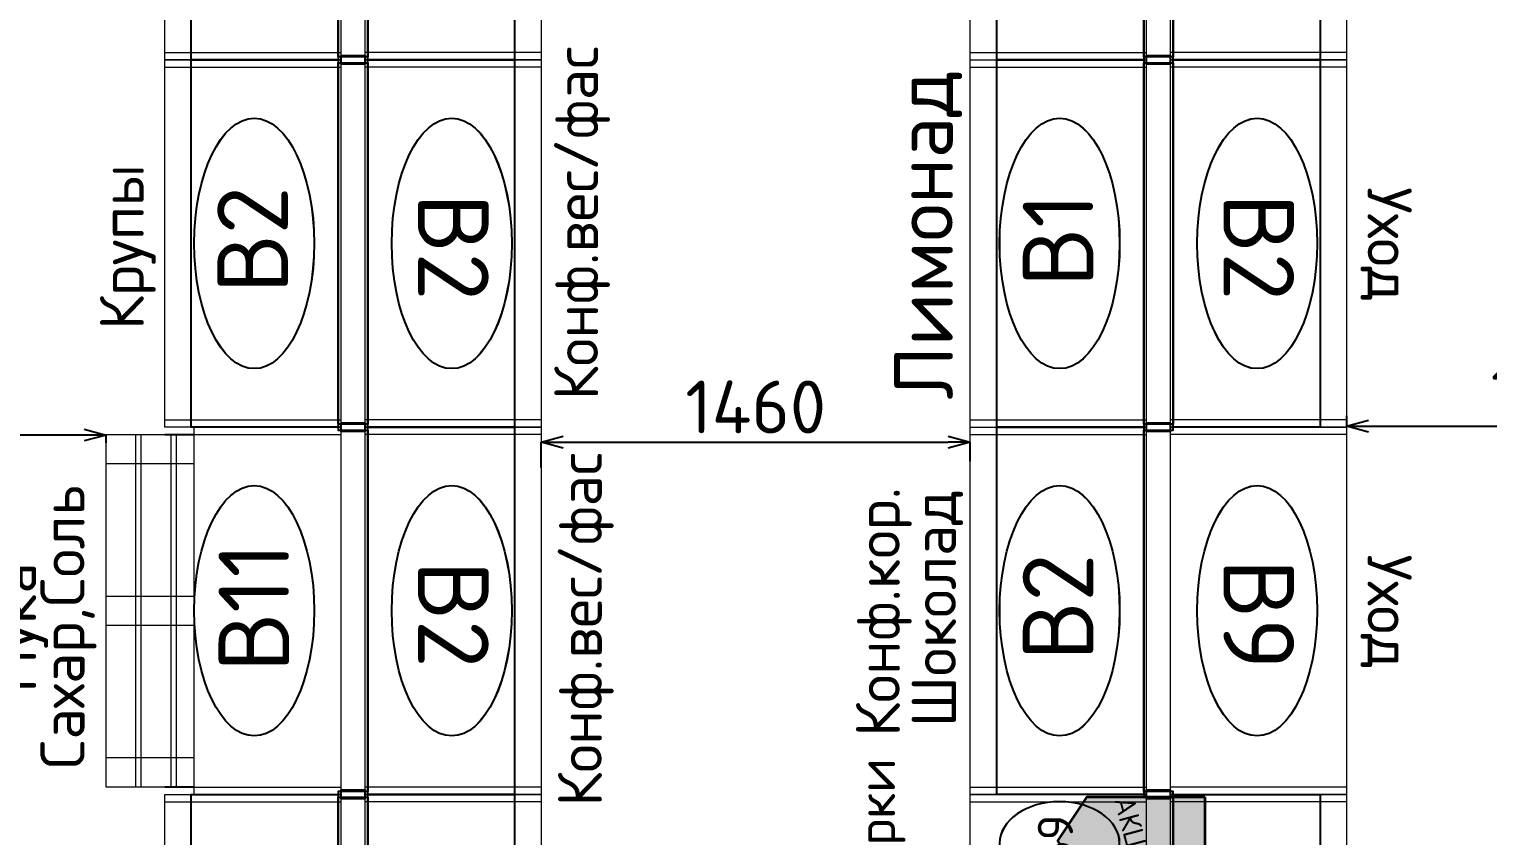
# Model space of a CAD drawing. Extents: x -150237 to 313168, y -187365 to 36962.
# Drawn here: x -40343 to -35381, y -159294 to -156549 of the extents above; entities that cross this region are included whole.
import ezdxf
from ezdxf.enums import TextEntityAlignment as Align

# ---------------------------------------------------------------- set-up
doc = ezdxf.new("R2010")
doc.units = 0
doc.header["$LTSCALE"] = 50
doc.header["$PDMODE"] = 34
doc.header["$PDSIZE"] = 20
doc.layers.get('0').update_dxf_attribs({"linetype": 'CONTINUOUS'})
doc.layers.get('Defpoints').update_dxf_attribs({"linetype": 'CONTINUOUS'})
for name, color, linetype in [('ST', 7, 'CONTINUOUS'), ('type', 7, 'CONTINUOUS'), ('оборудованиеNEW', 250, 'CONTINUOUS'), ('оборудованиеOLD', 90, 'CONTINUOUS'), ('товарные группы', 7, 'CONTINUOUS')]:
    doc.layers.add(name, color=color, linetype=linetype)
doc.layers.add('Стены', color=7, linetype='CONTINUOUS', lineweight=35)
doc.styles.get("Standard").update_dxf_attribs({"font": 'isocpeur.ttf'})
doc.dimstyles.get("Standard").update_dxf_attribs({"dimscale": 0, "dimtxt": 180, "dimasz": 75, "dimexe": 0, "dimexo": 0, "dimgap": 30, "dimtad": 1, "dimdec": 0, "dimdsep": 46, "dimtxsty": 'Standard', "dimblk1": 'OPEN30', "dimblk2": 'OPEN30', "dimsah": 1, "dimcen": 25, "dimadec": 0, "dimazin": 0, "dimtfac": 1, "dimtdec": 0, "dimtmove": 0, "dimatfit": 3, "dimldrblk": 'OPEN30', "dimfxl": 1, "dimtolj": 1, "dimtzin": 0, "dimarcsym": 0})

# ---------------------------------------------------------------- blocks, each defined once
blk = doc.blocks.new('*U148')
at = {"layer": 'оборудованиеNEW', "color": 212, "lineweight": 20}
for p, q in [((0, 0), (0, 600)), ((0, 600), (1250, 600)), ((1250, 600), (1250, 0)), ((0, 0), (0, 550)), ((1250, 550), (1250, 460.3)), ((15, 0), (1235, 0))]:
    blk.add_line(p, q, dxfattribs=at)
at = {"layer": 'оборудованиеNEW', "color": 212, "lineweight": 5}
for p, q in [((25, 600), (25, 0)), ((1225, 600), (1225, 0)), ((1225, 600), (1225, 0)), ((25, 570), (25, 0))]:
    blk.add_line(p, q, dxfattribs=at)
at = {"layer": 'оборудованиеNEW', "color": 145, "lineweight": 20}
blk.add_line((15, 0), (1235, 0), dxfattribs=at)
at = {"layer": 'оборудованиеNEW', "color": 212}
for points in [[(-15, 0), (15, 0), (15, -80), (-15, -80), (-15, 0)], [(-15, 0), (15, 0), (15, -80), (-15, -80), (-15, 0)], [(1235, 0), (1265, 0), (1265, -80), (1235, -80), (1235, 0)], [(1235, 0), (1265, 0), (1265, -80), (1235, -80), (1235, 0)]]:
    blk.add_lwpolyline(points, dxfattribs=at)
at = {"layer": 'оборудованиеNEW', "color": 145}
blk.add_ellipse((625, 296), major_axis=(426.2, 0), ratio=0.478824, dxfattribs=at)
at = {"layer": 'оборудованиеNEW', "color": 212}
blk.add_ellipse((625, 295.9), major_axis=(426.2, 0), ratio=0.478824, dxfattribs=at)
at = {"layer": 'оборудованиеOLD', "color": 3}
blk.add_lwpolyline([(0, 10), (0, 510), (1250, 510), (1250, 10), (0, 10), (-10, 10), (-10, -90), (10, -90), (10, 10), (1240, 10), (1240, -90), (1260, -90), (1260, 10), (1250, 10)], dxfattribs=at)
at = {"layer": 'type', "lineweight": 40}
blk.add_text('В2', height=240, dxfattribs=at).set_placement((637.2, 181.5), align=Align.CENTER)
at = {"layer": 'товарные группы'}
for tag, width, p, p2 in [('ТОВАР3', 1.302083, (0, 1364.5), (1250, 1364.5)), ('ТОВАР2', 1.302083, (0, 1150.9), (1250, 1150.9)), ('ТОВАР1', 1.358696, (0, 935.2), (1250, 935.2))]:
    blk.add_attdef(tag, text='', height=200, dxfattribs=dict(at, width=width)).set_placement(p, p2, align=Align.FIT)
blk = doc.blocks.new('*U158')
at = {"layer": 'оборудованиеNEW', "color": 212, "lineweight": 20}
for p, q in [((0, 600), (1250, 600)), ((0, 600), (0, 0)), ((1250, 600), (1250, 0)), ((15, 0), (1235, 0))]:
    blk.add_line(p, q, dxfattribs=at)
at = {"layer": 'оборудованиеNEW', "color": 212, "lineweight": 5}
for p, q in [((25, 600), (25, 0)), ((1225, 600), (1225, 0)), ((1225, 600), (1225, 0)), ((25, 570), (25, 0))]:
    blk.add_line(p, q, dxfattribs=at)
at = {"layer": 'оборудованиеNEW', "color": 145, "lineweight": 20}
blk.add_line((15, 0), (1235, 0), dxfattribs=at)
at = {"layer": 'оборудованиеNEW', "color": 212}
for points in [[(-15, 0), (15, 0), (15, -80), (-15, -80), (-15, 0)], [(-15, 0), (15, 0), (15, -80), (-15, -80), (-15, 0)], [(1235, 0), (1265, 0), (1265, -80), (1235, -80), (1235, 0)], [(1235, 0), (1265, 0), (1265, -80), (1235, -80), (1235, 0)]]:
    blk.add_lwpolyline(points, dxfattribs=at)
at = {"layer": 'оборудованиеNEW', "color": 145}
blk.add_ellipse((625, 296), major_axis=(426.2, 0), ratio=0.478824, dxfattribs=at)
at = {"layer": 'оборудованиеNEW', "color": 212}
blk.add_ellipse((625, 295.9), major_axis=(426.2, 0), ratio=0.478824, dxfattribs=at)
at = {"layer": 'оборудованиеOLD', "color": 3}
blk.add_lwpolyline([(0, 10), (0, 510), (1250, 510), (1250, 10), (0, 10), (-10, 10), (-10, -90), (10, -90), (10, 10), (1240, 10), (1240, -90), (1260, -90), (1260, 10), (1250, 10)], dxfattribs=at)
at = {"layer": 'type', "lineweight": 40}
blk.add_text('В1', height=240, dxfattribs=at).set_placement((637.2, 181.5), align=Align.CENTER)
at = {"layer": 'товарные группы'}
for tag, width, p, p2 in [('ТОВАР3', 1.302083, (0, 1364.5), (1250, 1364.5)), ('ТОВАР2', 1.302083, (0, 1150.9), (1250, 1150.9)), ('ТОВАР1', 1.358696, (0, 935.2), (1250, 935.2))]:
    blk.add_attdef(tag, text='', height=200, dxfattribs=dict(at, width=width)).set_placement(p, p2, align=Align.FIT)
blk = doc.blocks.new('*U178')
at = {"layer": 'оборудованиеNEW', "color": 212, "lineweight": 20}
for p, q in [((0, 0), (0, 600)), ((0, 600), (1250, 600)), ((1250, 600), (1250, 0)), ((0, 0), (0, 550)), ((1250, 550), (1250, 460.3)), ((15, 0), (1235, 0))]:
    blk.add_line(p, q, dxfattribs=at)
at = {"layer": 'оборудованиеNEW', "color": 212, "lineweight": 5}
for p, q in [((25, 600), (25, 0)), ((1225, 600), (1225, 0)), ((1225, 600), (1225, 0)), ((25, 570), (25, 0))]:
    blk.add_line(p, q, dxfattribs=at)
at = {"layer": 'оборудованиеNEW', "color": 145, "lineweight": 20}
blk.add_line((15, 0), (1235, 0), dxfattribs=at)
at = {"layer": 'оборудованиеNEW', "color": 212}
for points in [[(-15, 0), (15, 0), (15, -80), (-15, -80), (-15, 0)], [(-15, 0), (15, 0), (15, -80), (-15, -80), (-15, 0)], [(1235, 0), (1265, 0), (1265, -80), (1235, -80), (1235, 0)], [(1235, 0), (1265, 0), (1265, -80), (1235, -80), (1235, 0)]]:
    blk.add_lwpolyline(points, dxfattribs=at)
at = {"layer": 'оборудованиеNEW', "color": 145}
blk.add_ellipse((625, 296), major_axis=(426.2, 0), ratio=0.478824, dxfattribs=at)
at = {"layer": 'оборудованиеNEW', "color": 212}
blk.add_ellipse((625, 295.9), major_axis=(426.2, 0), ratio=0.478824, dxfattribs=at)
at = {"layer": 'type', "lineweight": 40}
blk.add_text('В9', height=240, dxfattribs=at).set_placement((637.2, 181.5), align=Align.CENTER)
blk = doc.blocks.new('B11')
at = {"layer": 'оборудованиеNEW', "color": 42, "lineweight": 20}
for p, q in [((-1240, 580), (-1240, 880)), ((-1240, 880), (-40, 880)), ((-1140, 880), (-1140, 580)), ((-690, 580), (-690, 880)), ((-590, 880), (-590, 580)), ((-140, 580), (-140, 880)), ((-40, 880), (-40, 580)), ((-40, 780), (-1240, 780)), ((-1240, 760), (-40, 760)), ((-40, 660), (-1240, 660)), ((-1240, 640), (-40, 640))]:
    blk.add_line(p, q, dxfattribs=at)
at = {"layer": 'оборудованиеNEW', "color": 102, "lineweight": 20}
for p, q in [((-690, 667.6), (-690, 815)), ((-590, 815), (-590, 667.6))]:
    blk.add_line(p, q, dxfattribs=at)
at = {"layer": 'оборудованиеNEW', "color": 102, "lineweight": 5}
for p, q in [((-1240, 680), (-1240, 580)), ((-1240, 680), (-1240, 80)), ((-40, 680), (-40, 580)), ((-40, 680), (-40, 80))]:
    blk.add_line(p, q, dxfattribs=at)
at = {"layer": 'оборудованиеNEW', "color": 102}
for p, q in [((-1240, 580), (-1240, 680)), ((-40, 680), (-40, 580))]:
    blk.add_line(p, q, dxfattribs=at)
at = {"layer": 'оборудованиеNEW', "color": 212, "lineweight": 5}
for p, q in [((-40, 680), (-40, 80)), ((-1240, 630), (-1240, 80)), ((-1240, 630), (-1240, 80)), ((-40, 630), (-40, 80))]:
    blk.add_line(p, q, dxfattribs=at)
at = {"layer": 'оборудованиеNEW', "color": 212, "lineweight": 20}
for p, q in [((-1265, 80), (-1265, 580)), ((-1265, 580), (-15, 580)), ((-15, 580), (-15, 80)), ((-1250, 80), (-30, 80))]:
    blk.add_line(p, q, dxfattribs=at)
at = {"layer": 'оборудованиеNEW', "color": 145, "lineweight": 20}
blk.add_line((-1250, 80), (-30, 80), dxfattribs=at)
at = {"layer": 'оборудованиеNEW', "color": 212}
for points in [[(-1280, 80), (-1250, 80), (-1250, 0), (-1280, 0), (-1280, 80)], [(-1280, 80), (-1250, 80), (-1250, 0), (-1280, 0), (-1280, 80)], [(-30, 80), (0, 80), (0, 0), (-30, 0), (-30, 80)], [(-30, 80), (0, 80), (0, 0), (-30, 0), (-30, 80)]]:
    blk.add_lwpolyline(points, dxfattribs=at)
at = {"layer": 'оборудованиеNEW', "color": 145}
blk.add_ellipse((-640, 375.9), major_axis=(426.2, 0), ratio=0.478824, dxfattribs=at)
at = {"layer": 'оборудованиеNEW', "color": 212}
blk.add_ellipse((-640, 375.9), major_axis=(426.2, 0), ratio=0.478824, dxfattribs=at)
at = {"layer": 'type', "lineweight": 40}
blk.add_text('В11', height=240, dxfattribs=at).set_placement((-627.8, 257.4), align=Align.CENTER)
at = {"layer": 'товарные группы'}
for tag, width, p, p2 in [('ТОВАР3', 1.302083, (-1265, 1444.5), (-15, 1444.5)), ('ТОВАР2', 1.302083, (-1265, 1230.9), (-15, 1230.9)), ('ТОВАР1', 1.358696, (-1265, 1015.2), (-15, 1015.2))]:
    blk.add_attdef(tag, text='', height=200, dxfattribs=dict(at, width=width)).set_placement(p, p2, align=Align.FIT)
blk = doc.blocks.new('*U240')
blk.add_blockref('B11', (1265, -80))
blk = doc.blocks.new('_OPEN30')
at = {"color": 0, "linetype": 'ByBlock'}
for p, q in [((-1, 0.268), (0, 0)), ((0, 0), (-1, -0.268)), ((0, 0), (-1, 0))]:
    blk.add_line(p, q, dxfattribs=at)
blk = doc.blocks.new('*D388')
at = {"layer": 'Defpoints', "color": 0, "transparency": 16777216}
for p in [(-37141.6, -157954.7), (-38601.6, -158040.7), (-37141.6, -158019.7)]:
    blk.add_point(p, dxfattribs=at)
at = {"layer": 'ST', "color": 0, "lineweight": -2, "transparency": 16777216}
for p, q in [((-38601.6, -158040.7), (-38601.6, -157954.7)), ((-38526.6, -157954.7), (-37216.6, -157954.7)), ((-37141.6, -158019.7), (-37141.6, -157954.7))]:
    blk.add_line(p, q, dxfattribs=at)
at = {"layer": 'ST', "color": 0, "lineweight": -2, "transparency": 16777216, "xscale": 75, "yscale": 75, "zscale": 75, "rotation": 180}
blk.add_blockref('_OPEN30', (-38601.6, -157954.7), dxfattribs=at)
at = {"layer": 'ST', "color": 0, "lineweight": -2, "transparency": 16777216, "xscale": 75, "yscale": 75, "zscale": 75}
blk.add_blockref('_OPEN30', (-37141.6, -157954.7), dxfattribs=at)
at = {"layer": 'ST', "color": 0, "transparency": 16777216, "insert": (-37871.6, -157834.7), "char_height": 180, "attachment_point": 5}
blk.add_mtext('\\A1;1460', dxfattribs=at)
blk = doc.blocks.new('*D389')
at = {"layer": 'Defpoints', "color": 0, "transparency": 16777216}
for p in [(-35861.6, -157864.7), (-34401.6, -157878.2), (-34401.6, -157899.9)]:
    blk.add_point(p, dxfattribs=at)
at = {"layer": 'ST', "color": 0, "lineweight": -2, "transparency": 16777216}
for p, q in [((-35861.6, -157864.7), (-35861.6, -157899.9)), ((-34401.6, -157878.2), (-34401.6, -157899.9)), ((-35786.6, -157899.9), (-34476.6, -157899.9))]:
    blk.add_line(p, q, dxfattribs=at)
at = {"layer": 'ST', "color": 0, "lineweight": -2, "transparency": 16777216, "xscale": 75, "yscale": 75, "zscale": 75, "rotation": 180}
blk.add_blockref('_OPEN30', (-35861.6, -157899.9), dxfattribs=at)
at = {"layer": 'ST', "color": 0, "lineweight": -2, "transparency": 16777216, "xscale": 75, "yscale": 75, "zscale": 75}
blk.add_blockref('_OPEN30', (-34401.6, -157899.9), dxfattribs=at)
at = {"layer": 'ST', "color": 0, "transparency": 16777216, "insert": (-35131.6, -157779.9), "char_height": 180, "attachment_point": 5}
blk.add_mtext('\\A1;1460', dxfattribs=at)
blk = doc.blocks.new('*U354')
at = {"layer": 'оборудованиеNEW', "color": 212, "lineweight": 20}
for p, q in [((15, 680), (15, 80)), ((15, 680), (348, 680)), ((15, 680), (15, 80)), ((15, 680), (348, 680)), ((15, 680), (15, 80)), ((15, 680), (348, 680)), ((348, 680), (348, 80)), ((348, 680), (348, 80)), ((348, 680), (348, 80)), ((15, 80), (333, 80)), ((15, 80), (333, 80)), ((15, 80), (333, 80))]:
    blk.add_line(p, q, dxfattribs=at)
at = {"layer": 'оборудованиеNEW', "color": 212, "lineweight": 5}
for p, q in [((40, 680), (40, 80)), ((40, 680), (40, 80)), ((40, 680), (40, 80)), ((40, 650), (40, 80)), ((40, 650), (40, 80)), ((40, 650), (40, 80)), ((323, 680), (323, 80)), ((323, 680), (323, 80)), ((323, 680), (323, 80)), ((323, 680), (323, 80)), ((323, 680), (323, 80)), ((323, 680), (323, 80))]:
    blk.add_line(p, q, dxfattribs=at)
at = {"layer": 'оборудованиеNEW', "color": 212}
for points in [[(0, 80), (30, 80), (30, 0), (0, 0), (0, 80)], [(0, 80), (30, 80), (30, 0), (0, 0), (0, 80)], [(0, 80), (30, 80), (30, 0), (0, 0), (0, 80)], [(0, 80), (30, 80), (30, 0), (0, 0), (0, 80)], [(0, 80), (30, 80), (30, 0), (0, 0), (0, 80)], [(0, 80), (30, 80), (30, 0), (0, 0), (0, 80)], [(333, 80), (363, 80), (363, 0), (333, 0), (333, 80)], [(333, 80), (363, 80), (363, 0), (333, 0), (333, 80)], [(333, 80), (363, 80), (363, 0), (333, 0), (333, 80)]]:
    blk.add_lwpolyline(points, dxfattribs=at)
at = {"layer": 'оборудованиеNEW', "color": 145}
blk.add_ellipse((181.5, 376), major_axis=(0, 204.1), ratio=0.693705, start_param=-1.570796, end_param=4.712389, dxfattribs=at)
at = {"layer": 'оборудованиеNEW', "color": 212}
blk.add_ellipse((181.5, 375.9), major_axis=(0, 204.1), ratio=0.693705, start_param=-1.570796, end_param=4.712389, dxfattribs=at)
at = {"layer": 'type', "lineweight": 40}
blk.add_text('В9', height=120, dxfattribs=at).set_placement((185.5, 330.4), align=Align.CENTER)
blk = doc.blocks.new('*U368')
at = {"insert": (-1024.3, 149.5), "char_height": 130, "attachment_point": 1}
blk.add_mtext_dynamic_manual_height_columns('в зоне Кондитерки', width=1836.418, gutter_width=1150, heights=[0], dxfattribs=at)
blk = doc.blocks.new('*D406')
at = {"layer": 'Defpoints', "color": 0, "transparency": 16777216}
for p in [(-41541.6, -157868.6), (-41541.6, -157930.4), (-40081.6, -157957.3)]:
    blk.add_point(p, dxfattribs=at)
at = {"layer": 'ST', "color": 0, "lineweight": -2, "transparency": 16777216}
for p, q in [((-41541.6, -157868.6), (-41541.6, -157930.4)), ((-40156.6, -157930.4), (-41466.6, -157930.4)), ((-40081.6, -157957.3), (-40081.6, -157930.4))]:
    blk.add_line(p, q, dxfattribs=at)
at = {"layer": 'ST', "color": 0, "lineweight": -2, "transparency": 16777216, "xscale": 75, "yscale": 75, "zscale": 75, "rotation": 180}
blk.add_blockref('_OPEN30', (-41541.6, -157930.4), dxfattribs=at)
at = {"layer": 'ST', "color": 0, "lineweight": -2, "transparency": 16777216, "xscale": 75, "yscale": 75, "zscale": 75}
blk.add_blockref('_OPEN30', (-40081.6, -157930.4), dxfattribs=at)
at = {"layer": 'ST', "color": 0, "transparency": 16777216, "insert": (-40811.6, -157810.4), "char_height": 180, "attachment_point": 5}
blk.add_mtext('\\A1;1460', dxfattribs=at)
blk = doc.blocks.new('*U359')
at = {"layer": 'Стены'}
blk.add_hatch(color=1, dxfattribs=at).paths.add_polyline_path([(-500, 0), (-200, 0), (-200, -304), (-200, -400.3), (-350, -499.9), (-500, -400.3), (-500, -292.2)])
blk.add_lwpolyline([(-500, 0), (-200, 0), (-200, -304), (-200, -400.3), (-350, -499.9), (-500, -400.3), (-500, -292.2)], close=True, dxfattribs=at)
at = {"layer": 'товарные группы', "color": 2, "width": 0.96875}
blk.add_text('АКЦИЯ', height=70, rotation=15, dxfattribs=at).set_placement((-350, -272.5), align=Align.CENTER)

msp = doc.modelspace()

# ---------------------------------------------------------------- block references
for name, p, rotation in [('*U148', (-39281.6, -156653.2), 90), ('*U148', (-39201.6, -155403.2), 270), ('*U158', (-36541.6, -156653.2), 90), ('*U148', (-36461.6, -155403.2), 270), ('*U148', (-39281.6, -157903.2), 90), ('*U148', (-39201.6, -156653.2), 270), ('*U158', (-36541.6, -157903.2), 90), ('*U148', (-36461.6, -156653.2), 270), ('*U240', (-39281.6, -159153.2), 90), ('*U148', (-39201.6, -157903.2), 270), ('*U148', (-36541.6, -159153.2), 90), ('*U178', (-36461.6, -157903.2), 270), ('*U368', (-37377.8, -159584.5), 90), ('*U148', (-39281.6, -160403.2), 90), ('*U148', (-39201.6, -159153.2), 270), ('*U148', (-36461.6, -159153.2), 270)]:
    msp.add_blockref(name, p, dxfattribs=dict(rotation=rotation))
at = {"layer": 'ST'}
for name, p, rotation in [('*U354', (-36461.6, -159501.2), 90), ('*U359', (-36343.4, -159661.2), 270)]:
    msp.add_blockref(name, p, dxfattribs=dict(at, rotation=rotation))

# ---------------------------------------------------------------- texts
at = {"layer": 'товарные группы'}
for s, height, p in [('Конф.вес/фас', 150, (-38407.5, -157811.7)), ('Лимонад', 200, (-37200.9, -157809.6)), ('Конф.вес/фас', 150, (-38394.9, -159194.2)), ('Сахар,Соль', 150, (-40154.7, -159066.8)), ('Конф.кор.', 150, (-37381.1, -158956.8))]:
    msp.add_text(s, height=height, rotation=90, dxfattribs=at).set_placement(p)
for s, rotation, p in [('Крупы', 90, (-39953.3, -157290)), ('Уход', 270, (-35790.2, -157281.3)), ('Шоколад', 90, (-37190.1, -158520.5)), ('Уход', 270, (-35790.2, -158531.3)), ('Мука', 90, (-40319.4, -158585.4))]:
    msp.add_text(s, height=150, rotation=rotation, dxfattribs=at).set_placement(p, align=Align.CENTER)

# ---------------------------------------------------------------- dimensions: what is measured, and where the dimension line sits
at = {"layer": 'ST'}
for base, p1, p2, picture, middle in [((-41541.6, -157930.4), (-40081.6, -157957.3), (-41541.6, -157868.6), '*D406', (-40811.6, -157810.4)), ((-34401.6, -157899.9), (-35861.6, -157864.7), (-34401.6, -157878.2), '*D389', (-35131.6, -157779.9)), ((-37141.6, -157954.7), (-38601.6, -158040.7), (-37141.6, -158019.7), '*D388', (-37871.6, -157834.7))]:
    dim = msp.add_linear_dim(base=base, p1=p1, p2=p2, dimstyle='Standard', override={"dimscale": 1, "dimarcsym": 2}, dxfattribs=at)
    dim.commit()
    dim.dimension.update_dxf_attribs({"geometry": picture, "text_midpoint": middle})

doc.saveas('drawing.dxf')
